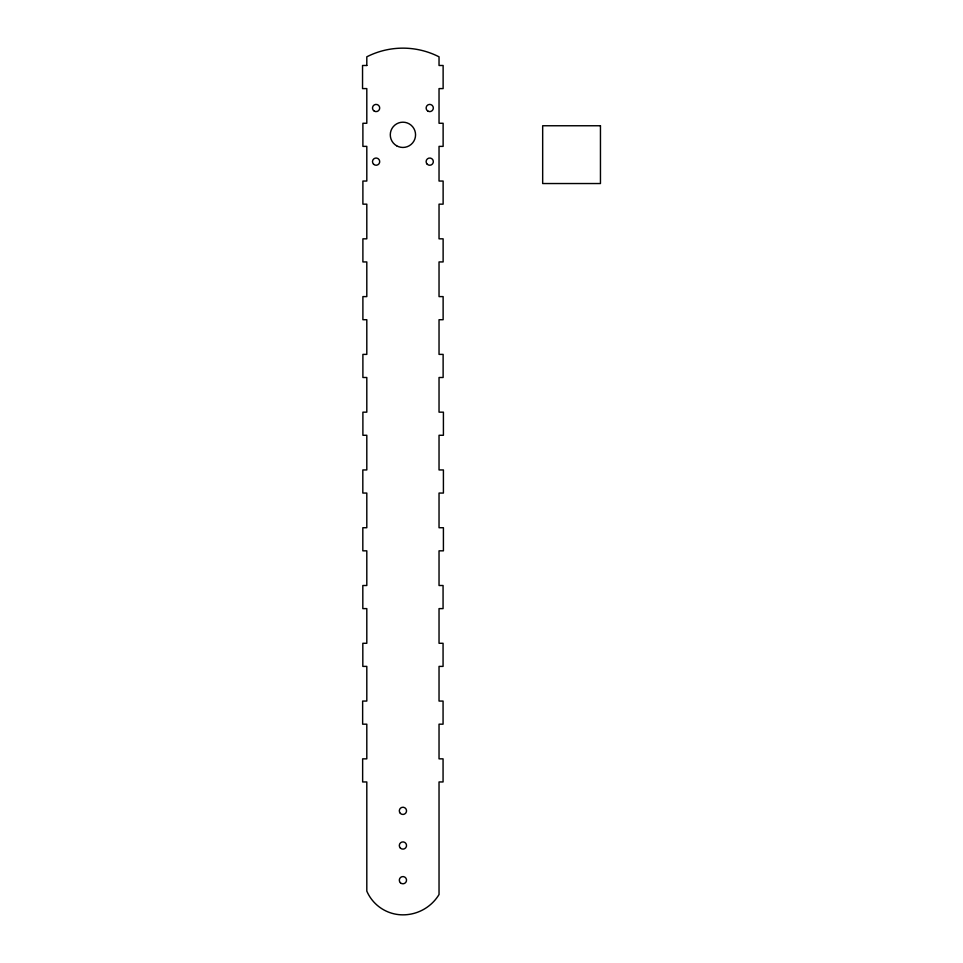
<?xml version="1.0" encoding="UTF-8"?>
<svg xmlns="http://www.w3.org/2000/svg" width="963" height="963" viewBox="0 0 963 963"><rect width="100%" height="100%" fill="white"/><g stroke="black" fill="none" stroke-linecap="round" stroke-linejoin="round"><path stroke-width="1.44" d="M366.807 65.484L362.545 65.484L362.545 88.596L366.807 88.596L366.807 123.264L362.895 123.264L362.895 146.376L366.807 146.376L366.807 181.044L362.895 181.044L362.895 204.156L366.807 204.156L366.807 238.824L362.895 238.824L362.895 261.936L366.807 261.936L366.807 296.604L362.895 296.604L362.895 319.716L366.807 319.716L366.807 354.384L362.895 354.384L362.895 377.496L366.807 377.496L366.807 412.164L362.895 412.164L362.895 435.276L366.807 435.276L366.807 469.944L362.822 469.944L362.822 493.056L366.807 493.056L366.807 527.724L362.822 527.724L362.822 550.836L366.807 550.836L366.807 585.504L362.822 585.504L362.822 608.616L366.807 608.616L366.807 643.284L362.822 643.284L362.822 666.396L366.807 666.396L366.807 701.064L362.642 701.064L362.642 724.176L366.807 724.176L366.807 758.844L362.642 758.844L362.642 781.956L366.807 781.956L366.807 891.124A39.339 39.339 0 0 0 402.919 914.85A42.264 42.264 0 0 0 439.032 894.543L439.032 781.956L443.064 781.956L443.064 758.844L439.032 758.844L439.032 724.176L443.064 724.176L443.064 701.064L439.032 701.064L439.032 666.396L443.064 666.396L443.064 643.284L439.032 643.284L439.032 608.616L443.064 608.616L443.064 585.504L439.032 585.504L439.032 550.836L443.413 550.836L443.413 527.724L439.032 527.724L439.032 493.056L443.413 493.056L443.413 469.944L439.032 469.944L439.032 435.276L443.413 435.276L443.413 412.164L439.032 412.164L439.032 377.496L443.124 377.496L443.124 354.384L439.032 354.384L439.032 319.716L443.124 319.716L443.124 296.604L439.032 296.604L439.032 261.936L443.124 261.936L443.124 238.824L439.032 238.824L439.032 204.156L443.124 204.156L443.124 181.044L439.032 181.044L439.032 146.376L443.124 146.376L443.124 123.264L439.032 123.264L439.032 88.596L443.124 88.596L443.124 65.484L439.032 65.484L439.032 56.817A79.568 79.568 0 0 0 366.807 56.817L366.807 65.484M600.455 125.756L542.675 125.756L542.675 183.536L600.455 183.536L600.455 125.756M396.6 145.762A12.639 12.639 0 0 0 415.559 134.82A12.639 12.639 0 0 0 396.6 123.878A12.639 12.639 0 0 0 396.6 145.762M374.294 111.13A3.611 3.611 0 0 0 379.711 108.012A3.611 3.611 0 0 0 374.294 104.883A3.611 3.611 0 0 0 374.294 111.13M427.921 111.13A3.611 3.611 0 0 0 433.338 108.012A3.611 3.611 0 0 0 427.921 104.883A3.611 3.611 0 0 0 427.921 111.13M373.548 164.192A3.611 3.611 0 0 0 379.591 162.566A3.611 3.611 0 0 0 375.173 158.149A3.611 3.611 0 0 0 373.548 164.192M427.175 164.192A3.611 3.611 0 0 0 433.218 162.566A3.611 3.611 0 0 0 428.8 158.149A3.611 3.611 0 0 0 427.175 164.192M400.367 813.398A3.611 3.611 0 0 0 406.41 811.785A3.611 3.611 0 0 0 401.98 807.355A3.611 3.611 0 0 0 400.367 813.398M400.367 848.066A3.611 3.611 0 0 0 406.41 846.453A3.611 3.611 0 0 0 401.98 842.023A3.611 3.611 0 0 0 400.367 848.066M400.367 882.734A3.611 3.611 0 0 0 406.41 881.121A3.611 3.611 0 0 0 401.98 876.691A3.611 3.611 0 0 0 400.367 882.734"/></g></svg>
